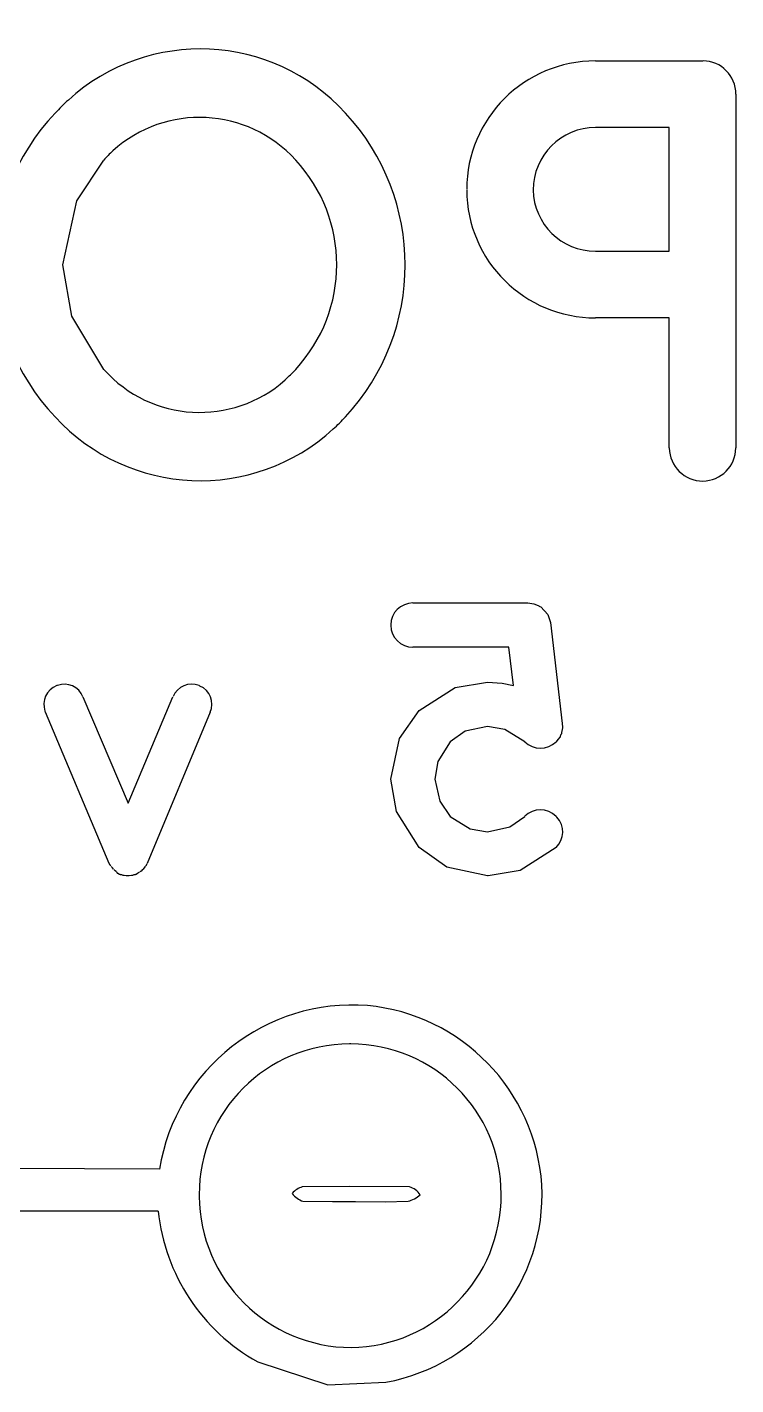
# Model space of a CAD drawing. Header units: inches. Extents: x -144 to 693, y -254 to -25.
# Drawn here: x -103.559 to -101.017, y -242.379 to -237.513 of the extents above; entities that cross this region are included whole.
import ezdxf

# ---------------------------------------------------------------- set-up
doc = ezdxf.new("R2010")
doc.units = ezdxf.units.IN
doc.header["$MEASUREMENT"] = 0
doc.layers.add('Layer 1', color=7, linetype='Continuous')

# ---------------------------------------------------------------- blocks, each defined once
blk = doc.blocks.new('block 489')
at = {"layer": 'Layer 1', "color": 7, "lineweight": 25, "true_color": 0xffffff}
blk.add_lwpolyline([(-103.2581, -240.52), (-103.2612, -240.5159), (-103.264, -240.5104)], dxfattribs=at)
blk = doc.blocks.new('block 491')
at = {"layer": 'Layer 1', "color": 7, "lineweight": 25, "true_color": 0xffffff}
blk.add_lwpolyline([(-103.2485, -240.5311), (-103.253, -240.5255), (-103.2567, -240.5214)], dxfattribs=at)
blk = doc.blocks.new('block 493')
at = {"layer": 'Layer 1', "color": 7, "lineweight": 25, "true_color": 0xffffff}
blk.add_lwpolyline([(-103.2385, -240.5407), (-103.2433, -240.5366), (-103.2471, -240.5324)], dxfattribs=at)
blk = doc.blocks.new('block 495')
at = {"layer": 'Layer 1', "color": 7, "lineweight": 25, "true_color": 0xffffff}
blk.add_lwpolyline([(-103.2275, -240.5497), (-103.2337, -240.5462), (-103.2371, -240.5421)], dxfattribs=at)
blk = doc.blocks.new('block 496')
at = {"layer": 'Layer 1', "color": 7, "lineweight": 25, "true_color": 0xffffff}
blk.add_lwpolyline([(-103.2247, -240.5497), (-103.2275, -240.5497)], dxfattribs=at)
blk = doc.blocks.new('block 497')
at = {"layer": 'Layer 1', "color": 7, "lineweight": 25, "true_color": 0xffffff}
blk.add_lwpolyline([(-103.2247, -240.551), (-103.2247, -240.5497)], dxfattribs=at)
blk = doc.blocks.new('block 498')
at = {"layer": 'Layer 1', "color": 7, "lineweight": 25, "true_color": 0xffffff}
blk.add_lwpolyline([(-103.2137, -240.5538), (-103.2192, -240.5517), (-103.2247, -240.551)], dxfattribs=at)
blk = doc.blocks.new('block 499')
at = {"layer": 'Layer 1', "color": 7, "lineweight": 25, "true_color": 0xffffff}
blk.add_lwpolyline([(-103.2106, -240.5538), (-103.2137, -240.5538)], dxfattribs=at)
blk = doc.blocks.new('block 500')
at = {"layer": 'Layer 1', "color": 7, "lineweight": 25, "true_color": 0xffffff}
blk.add_lwpolyline([(-103.1968, -240.5552), (-103.204, -240.5545), (-103.2106, -240.5538)], dxfattribs=at)
blk = doc.blocks.new('block 501')
at = {"layer": 'Layer 1', "color": 7, "lineweight": 25, "true_color": 0xffffff}
blk.add_lwpolyline([(-103.1841, -240.5538), (-103.1923, -240.5552), (-103.1968, -240.5552)], dxfattribs=at)
blk = doc.blocks.new('block 502')
at = {"layer": 'Layer 1', "color": 7, "lineweight": 25, "true_color": 0xffffff}
blk.add_lwpolyline([(-103.1813, -240.5538), (-103.1841, -240.5538)], dxfattribs=at)
blk = doc.blocks.new('block 503')
at = {"layer": 'Layer 1', "color": 7, "lineweight": 25, "true_color": 0xffffff}
blk.add_lwpolyline([(-103.1703, -240.551), (-103.1765, -240.5517), (-103.1813, -240.5538)], dxfattribs=at)
blk = doc.blocks.new('block 504')
at = {"layer": 'Layer 1', "color": 7, "lineweight": 25, "true_color": 0xffffff}
blk.add_lwpolyline([(-103.1703, -240.5497), (-103.1703, -240.551)], dxfattribs=at)
blk = doc.blocks.new('block 505')
at = {"layer": 'Layer 1', "color": 7, "lineweight": 25, "true_color": 0xffffff}
blk.add_lwpolyline([(-103.1675, -240.5497), (-103.1703, -240.5497)], dxfattribs=at)
blk = doc.blocks.new('block 506')
at = {"layer": 'Layer 1', "color": 7, "lineweight": 25, "true_color": 0xffffff}
blk.add_lwpolyline([(-103.1551, -240.5421), (-103.1624, -240.5469), (-103.1675, -240.5497)], dxfattribs=at)
blk = doc.blocks.new('block 508')
at = {"layer": 'Layer 1', "color": 7, "lineweight": 25, "true_color": 0xffffff}
blk.add_lwpolyline([(-103.1451, -240.5324), (-103.1496, -240.5379), (-103.1537, -240.5407)], dxfattribs=at)
blk = doc.blocks.new('block 509')
at = {"layer": 'Layer 1', "color": 7, "lineweight": 25, "true_color": 0xffffff}
blk.add_open_spline([(-103.1451, -240.5324), (-103.1441, -240.5324), (-103.1427, -240.5324), (-103.1424, -240.5311)], degree=3, dxfattribs=at)
blk = doc.blocks.new('block 510')
at = {"layer": 'Layer 1', "color": 7, "lineweight": 25, "true_color": 0xffffff}
blk.add_lwpolyline([(-103.1351, -240.5214), (-103.14, -240.5269), (-103.1424, -240.5311)], dxfattribs=at)
blk = doc.blocks.new('block 512')
at = {"layer": 'Layer 1', "color": 7, "lineweight": 25, "true_color": 0xffffff}
blk.add_open_spline([(-103.1338, -240.52), (-103.1307, -240.518), (-103.1286, -240.5145), (-103.1282, -240.5104)], degree=3, dxfattribs=at)
blk = doc.blocks.new('block 513')
at = {"layer": 'Layer 1', "color": 7, "lineweight": 25, "true_color": 0xffffff}
blk.add_lwpolyline([(-102.9019, -239.9681), (-103.1282, -240.5104)], dxfattribs=at)
blk = doc.blocks.new('block 514')
at = {"layer": 'Layer 1', "color": 7, "lineweight": 25, "true_color": 0xffffff}
blk.add_open_spline([(-102.9019, -239.9681), (-102.8864, -239.9323), (-102.9029, -239.8903), (-102.9388, -239.8744), (-102.9401, -239.8744), (-102.9412, -239.8737), (-102.9422, -239.873)], degree=3, knots=[0, 0, 0, 0, 1, 1, 1, 2, 2, 2, 2], dxfattribs=at)
blk = doc.blocks.new('block 515')
at = {"layer": 'Layer 1', "color": 7, "lineweight": 25, "true_color": 0xffffff}
blk.add_open_spline([(-102.9422, -239.873), (-102.9787, -239.8586), (-103.0204, -239.8758), (-103.0352, -239.9123)], degree=3, dxfattribs=at)
blk = doc.blocks.new('block 516')
at = {"layer": 'Layer 1', "color": 7, "lineweight": 25, "true_color": 0xffffff}
blk.add_lwpolyline([(-103.1968, -240.294), (-103.0359, -239.9137)], dxfattribs=at)
blk = doc.blocks.new('block 517')
at = {"layer": 'Layer 1', "color": 7, "lineweight": 25, "true_color": 0xffffff}
blk.add_lwpolyline([(-103.3587, -239.9137), (-103.1968, -240.294)], dxfattribs=at)
blk = doc.blocks.new('block 518')
at = {"layer": 'Layer 1', "color": 7, "lineweight": 25, "true_color": 0xffffff}
blk.add_open_spline([(-103.3587, -239.9137), (-103.3722, -239.8772), (-103.4132, -239.8586), (-103.4497, -239.8724), (-103.4507, -239.8724), (-103.4514, -239.873), (-103.4524, -239.873)], degree=3, knots=[0, 0, 0, 0, 1, 1, 1, 2, 2, 2, 2], dxfattribs=at)
blk = doc.blocks.new('block 519')
at = {"layer": 'Layer 1', "color": 7, "lineweight": 25, "true_color": 0xffffff}
blk.add_open_spline([(-103.4524, -239.873), (-103.4893, -239.8868), (-103.5079, -239.9282), (-103.4945, -239.9647), (-103.4941, -239.9661), (-103.4934, -239.9667), (-103.4927, -239.9681)], degree=3, knots=[0, 0, 0, 0, 1, 1, 1, 2, 2, 2, 2], dxfattribs=at)
blk = doc.blocks.new('block 520')
at = {"layer": 'Layer 1', "color": 7, "lineweight": 25, "true_color": 0xffffff}
blk.add_lwpolyline([(-103.264, -240.5104), (-103.4927, -239.9681)], dxfattribs=at)
blk = doc.blocks.new('block 521')
at = {"layer": 'Layer 1', "color": 7, "lineweight": 25, "true_color": 0xffffff}
blk.add_lwpolyline([(-101.0171, -237.7529), (-101.0171, -239.0214)], dxfattribs=at)
blk = doc.blocks.new('block 522')
at = {"layer": 'Layer 1', "color": 7, "lineweight": 25, "true_color": 0xffffff}
blk.add_open_spline([(-101.0171, -237.7529), (-101.0171, -237.6875), (-101.0695, -237.6344), (-101.1349, -237.6344)], degree=3, dxfattribs=at)
blk = doc.blocks.new('block 523')
at = {"layer": 'Layer 1', "color": 7, "lineweight": 25, "true_color": 0xffffff}
blk.add_lwpolyline([(-101.5201, -237.6344), (-101.1356, -237.6344)], dxfattribs=at)
blk = doc.blocks.new('block 524')
at = {"layer": 'Layer 1', "color": 7, "lineweight": 25, "true_color": 0xffffff}
blk.add_open_spline([(-101.5201, -237.6344), (-101.775, -237.6337), (-101.9821, -237.8404), (-101.9824, -238.0947)], degree=3, dxfattribs=at)
blk = doc.blocks.new('block 525')
at = {"layer": 'Layer 1', "color": 7, "lineweight": 25, "true_color": 0xffffff}
blk.add_open_spline([(-101.9824, -238.0968), (-101.981, -238.351), (-101.7743, -238.5556), (-101.5201, -238.5549)], degree=3, dxfattribs=at)
blk = doc.blocks.new('block 526')
at = {"layer": 'Layer 1', "color": 7, "lineweight": 25, "true_color": 0xffffff}
blk.add_lwpolyline([(-101.2558, -238.5549), (-101.5201, -238.5549)], dxfattribs=at)
blk = doc.blocks.new('block 527')
at = {"layer": 'Layer 1', "color": 7, "lineweight": 25, "true_color": 0xffffff}
blk.add_lwpolyline([(-101.2558, -239.0214), (-101.2558, -238.5549)], dxfattribs=at)
blk = doc.blocks.new('block 528')
at = {"layer": 'Layer 1', "color": 7, "lineweight": 25, "true_color": 0xffffff}
blk.add_open_spline([(-101.2558, -239.0214), (-101.2548, -239.0876), (-101.2011, -239.1399), (-101.1356, -239.1399)], degree=3, dxfattribs=at)
blk = doc.blocks.new('block 529')
at = {"layer": 'Layer 1', "color": 7, "lineweight": 25, "true_color": 0xffffff}
blk.add_open_spline([(-101.1356, -239.1399), (-101.0701, -239.1392), (-101.0178, -239.0869), (-101.0171, -239.0214)], degree=3, dxfattribs=at)
blk = doc.blocks.new('block 713')
at = {"layer": 'Layer 1', "color": 7, "lineweight": 25, "true_color": 0xffffff}
blk.add_open_spline([(-102.4172, -237.8211), (-102.6787, -237.5338), (-103.1234, -237.5132), (-103.4107, -237.7743), (-103.4273, -237.7894), (-103.4431, -237.8053), (-103.4579, -237.8211)], degree=3, knots=[0, 0, 0, 0, 1, 1, 1, 2, 2, 2, 2], dxfattribs=at)
blk = doc.blocks.new('block 714')
at = {"layer": 'Layer 1', "color": 7, "lineweight": 25, "true_color": 0xffffff}
blk.add_open_spline([(-103.4579, -237.8211), (-103.7477, -238.1264), (-103.7477, -238.6046), (-103.4579, -238.9098)], degree=3, dxfattribs=at)
blk = doc.blocks.new('block 715')
at = {"layer": 'Layer 1', "color": 7, "lineweight": 25, "true_color": 0xffffff}
blk.add_open_spline([(-103.4579, -238.9098), (-103.1944, -239.1971), (-102.7479, -239.2164), (-102.4606, -238.9532), (-102.4454, -238.9394), (-102.431, -238.925), (-102.4172, -238.9098)], degree=3, knots=[0, 0, 0, 0, 1, 1, 1, 2, 2, 2, 2], dxfattribs=at)
blk = doc.blocks.new('block 716')
at = {"layer": 'Layer 1', "color": 7, "lineweight": 25, "true_color": 0xffffff}
blk.add_open_spline([(-102.4172, -238.9098), (-102.1316, -238.6032), (-102.1316, -238.1278), (-102.4172, -237.8211)], degree=3, dxfattribs=at)
blk = doc.blocks.new('block 717')
at = {"layer": 'Layer 1', "color": 7, "lineweight": 25, "true_color": 0xffffff}
blk.add_lwpolyline([(-103.0886, -241.7561), (-104.2851, -241.7561)], dxfattribs=at)
blk = doc.blocks.new('block 718')
at = {"layer": 'Layer 1', "color": 7, "lineweight": 25, "true_color": 0xffffff}
blk.add_open_spline([(-103.0886, -241.7561), (-103.0649, -241.9835), (-102.9315, -242.1854), (-102.7317, -242.2963)], degree=3, dxfattribs=at)
blk = doc.blocks.new('block 719')
at = {"layer": 'Layer 1', "color": 7, "lineweight": 25, "true_color": 0xffffff}
blk.add_lwpolyline([(-102.7317, -242.2963), (-102.4806, -242.379), (-102.2718, -242.3694)], dxfattribs=at)
blk = doc.blocks.new('block 720')
at = {"layer": 'Layer 1', "color": 7, "lineweight": 25, "true_color": 0xffffff}
blk.add_open_spline([(-102.2718, -242.3694), (-101.9342, -242.3073), (-101.6954, -242.0049), (-101.713, -241.6624)], degree=3, dxfattribs=at)
blk = doc.blocks.new('block 721')
at = {"layer": 'Layer 1', "color": 7, "lineweight": 25, "true_color": 0xffffff}
blk.add_open_spline([(-101.713, -241.6624), (-101.7357, -241.3241), (-102.0003, -241.052), (-102.3379, -241.0196)], degree=3, dxfattribs=at)
blk = doc.blocks.new('block 722')
at = {"layer": 'Layer 1', "color": 7, "lineweight": 25, "true_color": 0xffffff}
blk.add_open_spline([(-102.3379, -241.0196), (-102.7011, -240.992), (-103.0256, -241.2463), (-103.0841, -241.6059)], degree=3, dxfattribs=at)
blk = doc.blocks.new('block 723')
at = {"layer": 'Layer 1', "color": 7, "lineweight": 25, "true_color": 0xffffff}
blk.add_lwpolyline([(-103.0841, -241.6059), (-103.6216, -241.6032), (-104.0405, -241.6094)], dxfattribs=at)
blk = doc.blocks.new('block 734')
at = {"layer": 'Layer 1', "color": 7, "lineweight": 25, "true_color": 0xffffff}
blk.add_lwpolyline([(-102.1526, -240.4532), (-102.2346, -240.3237), (-102.2546, -240.2086)], dxfattribs=at)
blk = doc.blocks.new('block 735')
at = {"layer": 'Layer 1', "color": 7, "lineweight": 25, "true_color": 0xffffff}
blk.add_lwpolyline([(-101.908, -240.5552), (-102.0534, -240.5235), (-102.1526, -240.4532)], dxfattribs=at)
blk = doc.blocks.new('block 736')
at = {"layer": 'Layer 1', "color": 7, "lineweight": 25, "true_color": 0xffffff}
blk.add_lwpolyline([(-101.9052, -240.5552), (-101.908, -240.5552)], dxfattribs=at)
blk = doc.blocks.new('block 737')
at = {"layer": 'Layer 1', "color": 7, "lineweight": 25, "true_color": 0xffffff}
blk.add_lwpolyline([(-101.662, -240.4532), (-101.7909, -240.5352), (-101.9052, -240.5552)], dxfattribs=at)
blk = doc.blocks.new('block 738')
at = {"layer": 'Layer 1', "color": 7, "lineweight": 25, "true_color": 0xffffff}
blk.add_open_spline([(-101.662, -240.4532), (-101.6314, -240.4236), (-101.6296, -240.3753), (-101.6589, -240.3443), (-101.6599, -240.3436), (-101.6613, -240.3423), (-101.662, -240.3416)], degree=3, knots=[0, 0, 0, 0, 1, 1, 1, 2, 2, 2, 2], dxfattribs=at)
blk = doc.blocks.new('block 739')
at = {"layer": 'Layer 1', "color": 7, "lineweight": 25, "true_color": 0xffffff}
blk.add_open_spline([(-101.662, -240.3416), (-101.693, -240.3106), (-101.743, -240.3106), (-101.7736, -240.3409)], degree=3, dxfattribs=at)
blk = doc.blocks.new('block 740')
at = {"layer": 'Layer 1', "color": 7, "lineweight": 25, "true_color": 0xffffff}
blk.add_lwpolyline([(-101.908, -240.3974), (-101.8277, -240.3795), (-101.7736, -240.3416)], dxfattribs=at)
blk = doc.blocks.new('block 741')
at = {"layer": 'Layer 1', "color": 7, "lineweight": 25, "true_color": 0xffffff}
blk.add_lwpolyline([(-102.041, -240.3416), (-101.9703, -240.3864), (-101.908, -240.3974)], dxfattribs=at)
blk = doc.blocks.new('block 742')
at = {"layer": 'Layer 1', "color": 7, "lineweight": 25, "true_color": 0xffffff}
blk.add_lwpolyline([(-102.0968, -240.2086), (-102.0789, -240.2871), (-102.041, -240.3416)], dxfattribs=at)
blk = doc.blocks.new('block 743')
at = {"layer": 'Layer 1', "color": 7, "lineweight": 25, "true_color": 0xffffff}
blk.add_lwpolyline([(-102.041, -240.0742), (-102.0861, -240.1445), (-102.0968, -240.2086)], dxfattribs=at)
blk = doc.blocks.new('block 744')
at = {"layer": 'Layer 1', "color": 7, "lineweight": 25, "true_color": 0xffffff}
blk.add_lwpolyline([(-101.908, -240.0198), (-101.9872, -240.0363), (-102.041, -240.0742)], dxfattribs=at)
blk = doc.blocks.new('block 745')
at = {"layer": 'Layer 1', "color": 7, "lineweight": 25, "true_color": 0xffffff}
blk.add_lwpolyline([(-101.7736, -240.0742), (-101.8453, -240.0301), (-101.908, -240.0198)], dxfattribs=at)
blk = doc.blocks.new('block 746')
at = {"layer": 'Layer 1', "color": 7, "lineweight": 25, "true_color": 0xffffff}
blk.add_open_spline([(-101.7736, -240.0742), (-101.743, -240.1052), (-101.693, -240.1052), (-101.662, -240.0742)], degree=3, dxfattribs=at)
blk = doc.blocks.new('block 747')
at = {"layer": 'Layer 1', "color": 7, "lineweight": 25, "true_color": 0xffffff}
blk.add_lwpolyline([(-101.6469, -240.0563), (-101.6551, -240.0667), (-101.662, -240.0742)], dxfattribs=at)
blk = doc.blocks.new('block 748')
at = {"layer": 'Layer 1', "color": 7, "lineweight": 25, "true_color": 0xffffff}
blk.add_open_spline([(-101.6455, -240.0522), (-101.6465, -240.0529), (-101.6469, -240.0563), (-101.6469, -240.0563)], degree=3, dxfattribs=at)
blk = doc.blocks.new('block 749')
at = {"layer": 'Layer 1', "color": 7, "lineweight": 25, "true_color": 0xffffff}
blk.add_open_spline([(-101.6427, -240.0453), (-101.6441, -240.0467), (-101.6455, -240.0494), (-101.6455, -240.0522)], degree=3, dxfattribs=at)
blk = doc.blocks.new('block 750')
at = {"layer": 'Layer 1', "color": 7, "lineweight": 25, "true_color": 0xffffff}
blk.add_lwpolyline([(-101.6413, -240.035), (-101.642, -240.0405), (-101.6427, -240.0453)], dxfattribs=at)
blk = doc.blocks.new('block 751')
at = {"layer": 'Layer 1', "color": 7, "lineweight": 25, "true_color": 0xffffff}
blk.add_open_spline([(-101.64, -240.0322), (-101.6407, -240.0343), (-101.641, -240.0343), (-101.641, -240.0343)], degree=3, dxfattribs=at)
blk = doc.blocks.new('block 752')
at = {"layer": 'Layer 1', "color": 7, "lineweight": 25, "true_color": 0xffffff}
blk.add_lwpolyline([(-101.64, -240.0088), (-101.6389, -240.0219), (-101.64, -240.0322)], dxfattribs=at)
blk = doc.blocks.new('block 753')
at = {"layer": 'Layer 1', "color": 7, "lineweight": 25, "true_color": 0xffffff}
blk.add_lwpolyline([(-101.682, -239.647), (-101.64, -240.0088)], dxfattribs=at)
blk = doc.blocks.new('block 754')
at = {"layer": 'Layer 1', "color": 7, "lineweight": 25, "true_color": 0xffffff}
blk.add_lwpolyline([(-101.7164, -239.5912), (-101.6916, -239.6181), (-101.682, -239.647)], dxfattribs=at)
blk = doc.blocks.new('block 755')
at = {"layer": 'Layer 1', "color": 7, "lineweight": 25, "true_color": 0xffffff}
blk.add_lwpolyline([(-101.7223, -239.5885), (-101.7199, -239.5899), (-101.7164, -239.5912)], dxfattribs=at)
blk = doc.blocks.new('block 756')
at = {"layer": 'Layer 1', "color": 7, "lineweight": 25, "true_color": 0xffffff}
blk.add_lwpolyline([(-101.7261, -239.5857), (-101.724, -239.5871), (-101.7223, -239.5885)], dxfattribs=at)
blk = doc.blocks.new('block 757')
at = {"layer": 'Layer 1', "color": 7, "lineweight": 25, "true_color": 0xffffff}
blk.add_lwpolyline([(-101.7626, -239.5768), (-101.7412, -239.5795), (-101.7261, -239.5857)], dxfattribs=at)
blk = doc.blocks.new('block 758')
at = {"layer": 'Layer 1', "color": 7, "lineweight": 25, "true_color": 0xffffff}
blk.add_lwpolyline([(-102.175, -239.5768), (-101.7626, -239.5768)], dxfattribs=at)
blk = doc.blocks.new('block 759')
at = {"layer": 'Layer 1', "color": 7, "lineweight": 25, "true_color": 0xffffff}
blk.add_open_spline([(-102.175, -239.5768), (-102.2187, -239.5768), (-102.2542, -239.6119), (-102.2546, -239.6553)], degree=3, dxfattribs=at)
blk = doc.blocks.new('block 760')
at = {"layer": 'Layer 1', "color": 7, "lineweight": 25, "true_color": 0xffffff}
blk.add_open_spline([(-102.2546, -239.6567), (-102.2539, -239.7001), (-102.2187, -239.7352), (-102.175, -239.7352)], degree=3, dxfattribs=at)
blk = doc.blocks.new('block 761')
at = {"layer": 'Layer 1', "color": 7, "lineweight": 25, "true_color": 0xffffff}
blk.add_lwpolyline([(-101.8312, -239.7352), (-102.175, -239.7352)], dxfattribs=at)
blk = doc.blocks.new('block 762')
at = {"layer": 'Layer 1', "color": 7, "lineweight": 25, "true_color": 0xffffff}
blk.add_lwpolyline([(-101.8143, -239.873), (-101.8312, -239.7352)], dxfattribs=at)
blk = doc.blocks.new('block 763')
at = {"layer": 'Layer 1', "color": 7, "lineweight": 25, "true_color": 0xffffff}
blk.add_lwpolyline([(-101.908, -239.8606), (-101.8556, -239.8648), (-101.8143, -239.873)], dxfattribs=at)
blk = doc.blocks.new('block 764')
at = {"layer": 'Layer 1', "color": 7, "lineweight": 25, "true_color": 0xffffff}
blk.add_lwpolyline([(-102.1526, -239.9626), (-102.0231, -239.8799), (-101.908, -239.8606)], dxfattribs=at)
blk = doc.blocks.new('block 765')
at = {"layer": 'Layer 1', "color": 7, "lineweight": 25, "true_color": 0xffffff}
blk.add_lwpolyline([(-102.2546, -240.2086), (-102.2229, -240.0625), (-102.1526, -239.9626)], dxfattribs=at)
blk = doc.blocks.new('block 935')
at = {"layer": 'Layer 1', "color": 7, "lineweight": 25, "true_color": 0xffffff}
blk.add_lwpolyline([(-103.2836, -238.7396), (-103.3987, -238.5494), (-103.43, -238.3655)], dxfattribs=at)
blk = doc.blocks.new('block 936')
at = {"layer": 'Layer 1', "color": 7, "lineweight": 25, "true_color": 0xffffff}
blk.add_open_spline([(-103.2836, -238.7396), (-103.1141, -238.9298), (-102.8227, -238.9463), (-102.6328, -238.7768), (-102.6197, -238.7651), (-102.6073, -238.7527), (-102.5956, -238.7396)], degree=3, knots=[0, 0, 0, 0, 1, 1, 1, 2, 2, 2, 2], dxfattribs=at)
blk = doc.blocks.new('block 937')
at = {"layer": 'Layer 1', "color": 7, "lineweight": 25, "true_color": 0xffffff}
blk.add_open_spline([(-102.5956, -238.7396), (-102.3993, -238.5281), (-102.3993, -238.2008), (-102.5956, -237.9893)], degree=3, dxfattribs=at)
blk = doc.blocks.new('block 938')
at = {"layer": 'Layer 1', "color": 7, "lineweight": 25, "true_color": 0xffffff}
blk.add_open_spline([(-102.5956, -237.9893), (-102.7679, -237.7991), (-103.0614, -237.7846), (-103.2516, -237.9569), (-103.2629, -237.9672), (-103.2736, -237.9782), (-103.2836, -237.9893)], degree=3, knots=[0, 0, 0, 0, 1, 1, 1, 2, 2, 2, 2], dxfattribs=at)
blk = doc.blocks.new('block 939')
at = {"layer": 'Layer 1', "color": 7, "lineweight": 25, "true_color": 0xffffff}
blk.add_lwpolyline([(-103.43, -238.3655), (-103.3804, -238.1353), (-103.2836, -237.9893)], dxfattribs=at)
blk = doc.blocks.new('block 940')
at = {"layer": 'Layer 1', "color": 7, "lineweight": 25, "true_color": 0xffffff}
blk.add_open_spline([(-101.744, -238.0968), (-101.7419, -238.2187), (-101.6424, -238.3165), (-101.5201, -238.3159)], degree=3, dxfattribs=at)
blk = doc.blocks.new('block 941')
at = {"layer": 'Layer 1', "color": 7, "lineweight": 25, "true_color": 0xffffff}
blk.add_lwpolyline([(-101.5201, -238.3159), (-101.2558, -238.3159)], dxfattribs=at)
blk = doc.blocks.new('block 942')
at = {"layer": 'Layer 1', "color": 7, "lineweight": 25, "true_color": 0xffffff}
blk.add_lwpolyline([(-101.2558, -238.3159), (-101.2558, -237.8728)], dxfattribs=at)
blk = doc.blocks.new('block 943')
at = {"layer": 'Layer 1', "color": 7, "lineweight": 25, "true_color": 0xffffff}
blk.add_lwpolyline([(-101.2558, -237.8728), (-101.5201, -237.8728)], dxfattribs=at)
blk = doc.blocks.new('block 944')
at = {"layer": 'Layer 1', "color": 7, "lineweight": 25, "true_color": 0xffffff}
blk.add_open_spline([(-101.5201, -237.8728), (-101.6438, -237.8728), (-101.744, -237.9734), (-101.744, -238.0968)], degree=3, dxfattribs=at)
blk = doc.blocks.new('block 945')
at = {"layer": 'Layer 1', "color": 7, "lineweight": 25, "true_color": 0xffffff}
blk.add_open_spline([(-102.6077, -241.6927), (-102.5984, -241.7065), (-102.5846, -241.7162), (-102.5694, -241.721)], degree=3, dxfattribs=at)
blk = doc.blocks.new('block 946')
at = {"layer": 'Layer 1', "color": 7, "lineweight": 25, "true_color": 0xffffff}
blk.add_open_spline([(-102.5722, -241.6693), (-102.586, -241.6741), (-102.5984, -241.6817), (-102.6077, -241.6927)], degree=3, dxfattribs=at)
blk = doc.blocks.new('block 947')
at = {"layer": 'Layer 1', "color": 7, "lineweight": 25, "true_color": 0xffffff}
blk.add_lwpolyline([(-102.1874, -241.6693), (-102.4027, -241.6679), (-102.5722, -241.6693)], dxfattribs=at)
blk = doc.blocks.new('block 948')
at = {"layer": 'Layer 1', "color": 7, "lineweight": 25, "true_color": 0xffffff}
blk.add_open_spline([(-102.1488, -241.6976), (-102.1581, -241.6845), (-102.1719, -241.6741), (-102.1874, -241.6693)], degree=3, dxfattribs=at)
blk = doc.blocks.new('block 949')
at = {"layer": 'Layer 1', "color": 7, "lineweight": 25, "true_color": 0xffffff}
blk.add_open_spline([(-102.1926, -241.721), (-102.1767, -241.7169), (-102.1616, -241.7086), (-102.1488, -241.6976)], degree=3, dxfattribs=at)
blk = doc.blocks.new('block 950')
at = {"layer": 'Layer 1', "color": 7, "lineweight": 25, "true_color": 0xffffff}
blk.add_lwpolyline([(-102.381, -241.7224), (-102.2752, -241.7231), (-102.1926, -241.721)], dxfattribs=at)
blk = doc.blocks.new('block 951')
at = {"layer": 'Layer 1', "color": 7, "lineweight": 25, "true_color": 0xffffff}
blk.add_lwpolyline([(-102.5694, -241.721), (-102.464, -241.7224), (-102.381, -241.7224)], dxfattribs=at)
blk = doc.blocks.new('block 952')
at = {"layer": 'Layer 1', "color": 7, "lineweight": 25, "true_color": 0xffffff}
blk.add_open_spline([(-101.8587, -241.6962), (-101.8584, -241.3985), (-102.0999, -241.1574), (-102.3975, -241.1574), (-102.3993, -241.1574), (-102.4013, -241.1574), (-102.4027, -241.1574)], degree=3, knots=[0, 0, 0, 0, 1, 1, 1, 2, 2, 2, 2], dxfattribs=at)
blk = doc.blocks.new('block 953')
at = {"layer": 'Layer 1', "color": 7, "lineweight": 25, "true_color": 0xffffff}
blk.add_open_spline([(-102.4027, -241.1574), (-102.7007, -241.1574), (-102.9419, -241.3992), (-102.9415, -241.6976), (-102.9415, -241.6989), (-102.9415, -241.701), (-102.9415, -241.7031)], degree=3, knots=[0, 0, 0, 0, 1, 1, 1, 2, 2, 2, 2], dxfattribs=at)
blk = doc.blocks.new('block 954')
at = {"layer": 'Layer 1', "color": 7, "lineweight": 25, "true_color": 0xffffff}
blk.add_open_spline([(-102.9415, -241.7031), (-102.9391, -242.0021), (-102.6962, -242.244), (-102.3965, -242.2453)], degree=3, dxfattribs=at)
blk = doc.blocks.new('block 955')
at = {"layer": 'Layer 1', "color": 7, "lineweight": 25, "true_color": 0xffffff}
blk.add_open_spline([(-102.3965, -242.2453), (-102.0971, -242.2412), (-101.857, -241.9959), (-101.8587, -241.6962)], degree=3, dxfattribs=at)

msp = doc.modelspace()

# ---------------------------------------------------------------- block references
at = {"layer": 'Layer 1'}
for name in ['block 713', 'block 524', 'block 523', 'block 522', 'block 938', 'block 521', 'block 714', 'block 716', 'block 944', 'block 943', 'block 942', 'block 939', 'block 937', 'block 525', 'block 940', 'block 941', 'block 935', 'block 526', 'block 527', 'block 936', 'block 715', 'block 528', 'block 529', 'block 759', 'block 758', 'block 757', 'block 756', 'block 755', 'block 754', 'block 760', 'block 753', 'block 761', 'block 762', 'block 519', 'block 518', 'block 515', 'block 514', 'block 764', 'block 763', 'block 517', 'block 516', 'block 520', 'block 513', 'block 765', 'block 744', 'block 745', 'block 751', 'block 752', 'block 743', 'block 746', 'block 747', 'block 748', 'block 749', 'block 750', 'block 734', 'block 742', 'block 739', 'block 741', 'block 740', 'block 738', 'block 735', 'block 737', 'block 489', 'block 512', 'block 491', 'block 493', 'block 495', 'block 496', 'block 497', 'block 498', 'block 499', 'block 500', 'block 501', 'block 502', 'block 503', 'block 504', 'block 505', 'block 506', 'block 508', 'block 509', 'block 510', 'block 736', 'block 722', 'block 721', 'block 953', 'block 952', 'block 723', 'block 946', 'block 947', 'block 720', 'block 948', 'block 954', 'block 945', 'block 951', 'block 955', 'block 950', 'block 949', 'block 717', 'block 718', 'block 719']:
    msp.add_blockref(name, (0, 0), dxfattribs=at)

doc.saveas('drawing.dxf')
